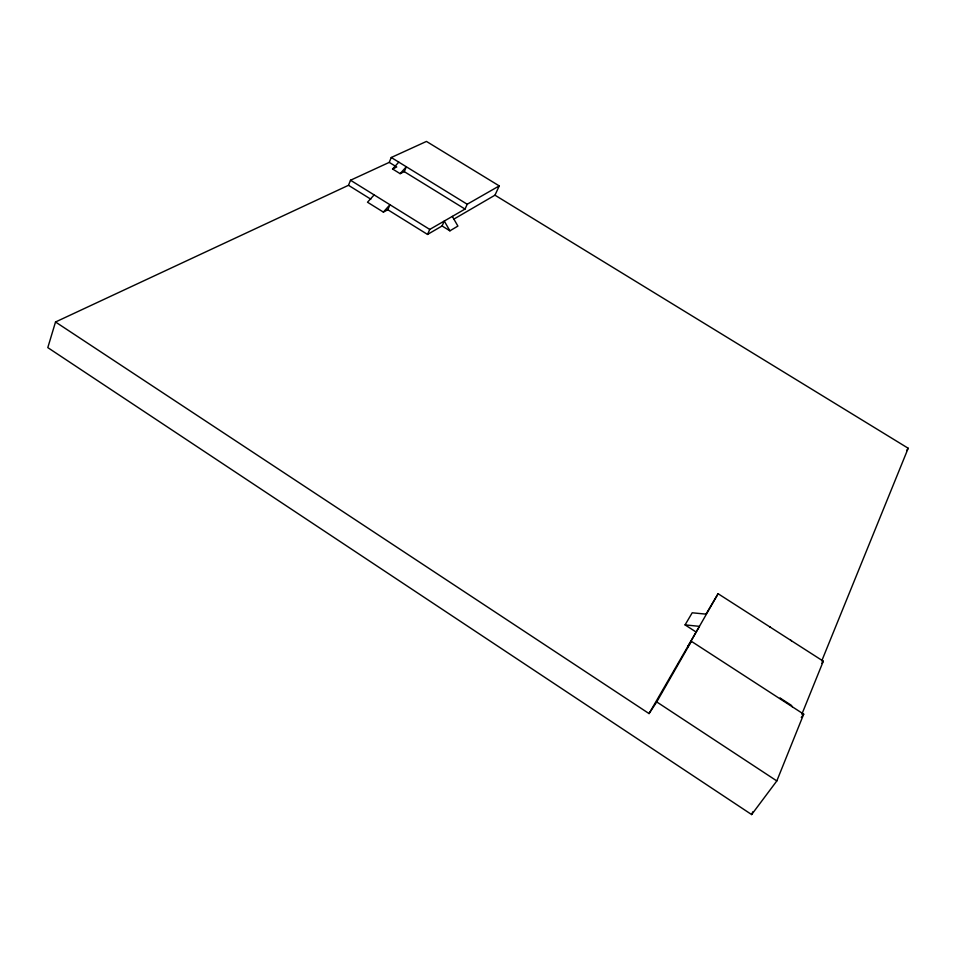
<?xml version="1.0" encoding="UTF-8"?>
<svg xmlns="http://www.w3.org/2000/svg" width="956" height="956" viewBox="0 0 956 956"><rect width="100%" height="100%" fill="white"/><g stroke="black" fill="none" stroke-linecap="round" stroke-linejoin="round"><path stroke-width="1.43" d="M453.981 219.044L494.969 195.179L499.247 185.906L426.46 141.428L391.255 157.501L389.235 162.377L350.517 180.242L348.486 185.297L55.52 321.993L47.8 347.614L751.643 814.572L776.822 780.933L803.697 714.168L691.367 641.309L687.675 646.925L718.099 593.724L823.307 661.205L801.857 714.216M821.73 660.943L908.2 448.245L494.969 195.179M751.643 814.572L752.79 811.811M383.368 212.089L387.837 209.758L389.952 204.727L383.368 212.089L367.498 202.218L374.143 194.905M400.122 173.657L404.292 171.65L406.336 166.786L400.122 173.657L392.558 168.985L398.795 162.138M387.837 209.758L427.535 234.435L429.746 229.428L465.034 209.065L467.209 204.237L499.247 185.906M427.535 234.435L442.078 225.975L444.277 221.051L449.918 230.826L457.9 226.082L452.319 216.403M55.52 321.993L649.052 713.582L656.736 701.931L691.367 641.309M649.052 713.582L699.445 626.347L685.07 624.889L692.216 612.784L706.4 614.182M705.767 614.505L718.099 593.724M906.599 450.551L908.2 448.245M821.778 663.309L823.307 661.205M801.271 717.466L803.697 714.168M392.558 168.985L395.712 167.503M391.255 157.501L467.209 204.237M389.235 162.377L396.752 167.001M404.292 171.65L465.034 209.065M442.078 225.975L449.918 230.826M350.517 180.242L429.746 229.428M348.486 185.297L370.809 199.183M685.07 624.889L695.837 631.856M656.736 701.931L776.822 780.933M790.504 640.03L791.484 640.795M769.628 626.634L770.393 627.267M792.345 706.795L791.281 705.289L780.072 698.011L781.016 699.445"/></g></svg>
